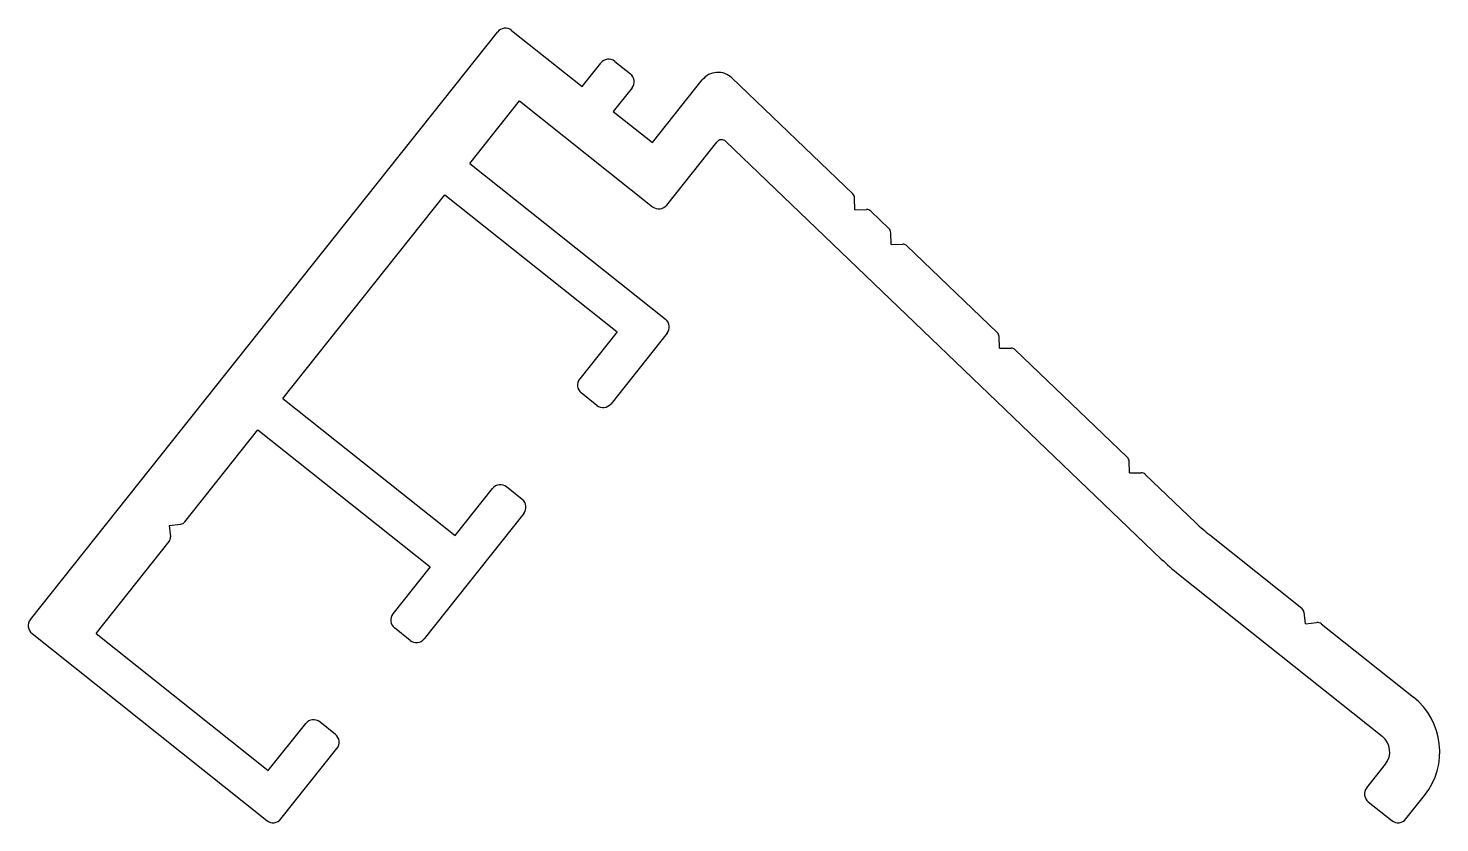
# Model space of a CAD drawing. Extents: x 2539 to 2609.6, y 1857.7 to 1897.3.
import ezdxf

# ---------------------------------------------------------------- set-up
doc = ezdxf.new("R2010")
doc.units = 0
doc.layers.get('0').update_dxf_attribs({"linetype": 'CONTINUOUS'})

msp = doc.modelspace()

# ---------------------------------------------------------------- linework, layer by layer
for p, q in [((2539.131, 1867.804), (2562.475, 1897.151)), ((2563.178, 1897.231), (2566.7, 1894.43)), ((2568.336, 1895.684), (2569.119, 1895.061)), ((2566.7, 1894.43), (2567.633, 1895.604)), ((2569.199, 1894.359), (2568.265, 1893.185)), ((2570.221, 1891.629), (2572.712, 1894.759)), ((2580.234, 1889.064), (2574.186, 1894.859)), ((2561.088, 1890.588), (2563.578, 1893.719)), ((2563.578, 1893.719), (2570.23, 1888.427)), ((2568.265, 1893.185), (2570.221, 1891.629)), ((2570.933, 1888.507), (2573.439, 1891.658)), ((2595.652, 1870.828), (2573.882, 1891.688)), ((2561.088, 1890.588), (2570.871, 1882.807)), ((2551.75, 1878.849), (2559.843, 1889.023)), ((2559.843, 1889.023), (2568.452, 1882.175)), ((2580.339, 1888.271), (2580.326, 1888.854)), ((2580.339, 1888.271), (2580.921, 1888.283)), ((2582.039, 1887.334), (2581.135, 1888.2)), ((2582.144, 1886.541), (2582.131, 1887.124)), ((2582.144, 1886.541), (2582.726, 1886.554)), ((2587.454, 1882.146), (2582.94, 1886.471)), ((2568.452, 1882.175), (2566.584, 1879.827)), ((2570.951, 1882.104), (2568.149, 1878.582)), ((2587.559, 1881.353), (2587.547, 1881.935)), ((2587.559, 1881.353), (2588.142, 1881.365)), ((2593.953, 1875.919), (2588.356, 1881.282)), ((2551.75, 1878.849), (2560.359, 1872.001)), ((2567.447, 1878.502), (2566.664, 1879.125)), ((2546.847, 1872.686), (2550.505, 1877.284)), ((2550.505, 1877.284), (2559.114, 1870.436)), ((2594.058, 1875.126), (2594.045, 1875.709)), ((2594.058, 1875.126), (2594.64, 1875.139)), ((2597.382, 1872.633), (2594.854, 1875.055)), ((2560.359, 1872.001), (2562.226, 1874.349)), ((2563.712, 1873.807), (2562.929, 1874.429)), ((2563.792, 1873.104), (2558.811, 1866.843)), ((2546.067, 1872.508), (2546.647, 1872.574)), ((2546.067, 1872.508), (2546.133, 1871.929)), ((2542.412, 1867.11), (2546.07, 1871.708)), ((2598.075, 1872.028), (2602.673, 1868.37)), ((2559.114, 1870.436), (2557.246, 1868.088)), ((2596.519, 1870.072), (2606.692, 1861.979)), ((2602.851, 1867.59), (2602.785, 1868.169)), ((2602.851, 1867.59), (2603.43, 1867.656)), ((2603.65, 1867.593), (2608.249, 1863.935)), ((2539.211, 1867.101), (2550.95, 1857.763)), ((2542.412, 1867.11), (2551.021, 1860.262)), ((2558.109, 1866.763), (2557.326, 1867.386)), ((2551.021, 1860.262), (2552.889, 1862.61)), ((2554.374, 1862.068), (2553.591, 1862.69)), ((2551.652, 1857.843), (2554.454, 1861.365)), ((2605.919, 1859.4), (2606.852, 1860.574)), ((2607.875, 1857.843), (2608.809, 1859.017)), ((2605.999, 1858.697), (2607.173, 1857.763))]:
    msp.add_line(p, q)
for centre, radius, start, end in [((2562.867, 1896.84), 0.5, 51.49935, 141.49935), ((2568.025, 1895.293), 0.5, 51.49935, 141.49935), ((2568.807, 1894.67), 0.5, 321.49935, 51.49935), ((2573.494, 1894.136), 1, 46.22437, 141.49935), ((2573.674, 1891.471), 0.3, 46.22437, 141.49935), ((2580.026, 1888.847), 0.3, 1.22437, 46.22437), ((2570.542, 1888.818), 0.5, 231.49935, 321.49935), ((2580.928, 1887.984), 0.3, 46.22437, 91.22437), ((2581.831, 1887.118), 0.3, 1.22437, 46.22437), ((2582.733, 1886.254), 0.3, 46.22437, 91.22437), ((2570.559, 1882.415), 0.5, 321.49935, 51.49935), ((2587.247, 1881.929), 0.3, 1.22437, 46.22437), ((2588.148, 1881.065), 0.3, 46.22437, 91.22437), ((2566.975, 1879.516), 0.5, 141.49935, 231.49935), ((2567.758, 1878.894), 0.5, 231.49935, 321.49935), ((2593.745, 1875.702), 0.3, 1.22437, 46.22437), ((2562.618, 1874.038), 0.5, 51.49935, 141.49935), ((2594.647, 1874.839), 0.3, 46.22437, 91.22437), ((2563.4, 1873.415), 0.5, 321.49935, 51.49935), ((2546.613, 1872.872), 0.3, 276.49935, 321.49935), ((2604.3, 1879.854), 10, 226.22437, 231.49935), ((2545.835, 1871.895), 0.3, 321.49935, 6.49935), ((2604.3, 1879.854), 12.5, 226.22437, 231.49935), ((2602.486, 1868.135), 0.3, 6.49935, 51.49935), ((2539.522, 1867.492), 0.5, 141.49935, 231.49935), ((2557.638, 1867.777), 0.5, 141.49935, 231.49935), ((2603.464, 1867.358), 0.3, 51.49935, 96.49935), ((2558.42, 1867.155), 0.5, 231.49935, 321.49935), ((2606.07, 1861.196), 3.5, 321.49935, 51.49935), ((2553.28, 1862.299), 0.5, 51.49935, 141.49935), ((2554.062, 1861.676), 0.5, 321.49935, 51.49935), ((2606.07, 1861.196), 1, 321.49935, 51.49935), ((2606.31, 1859.088), 0.5, 141.49935, 231.49935), ((2551.261, 1858.155), 0.5, 231.49935, 321.49935), ((2607.484, 1858.155), 0.5, 231.49935, 321.49935)]:
    msp.add_arc(centre, radius, start, end)

doc.saveas('drawing.dxf')
